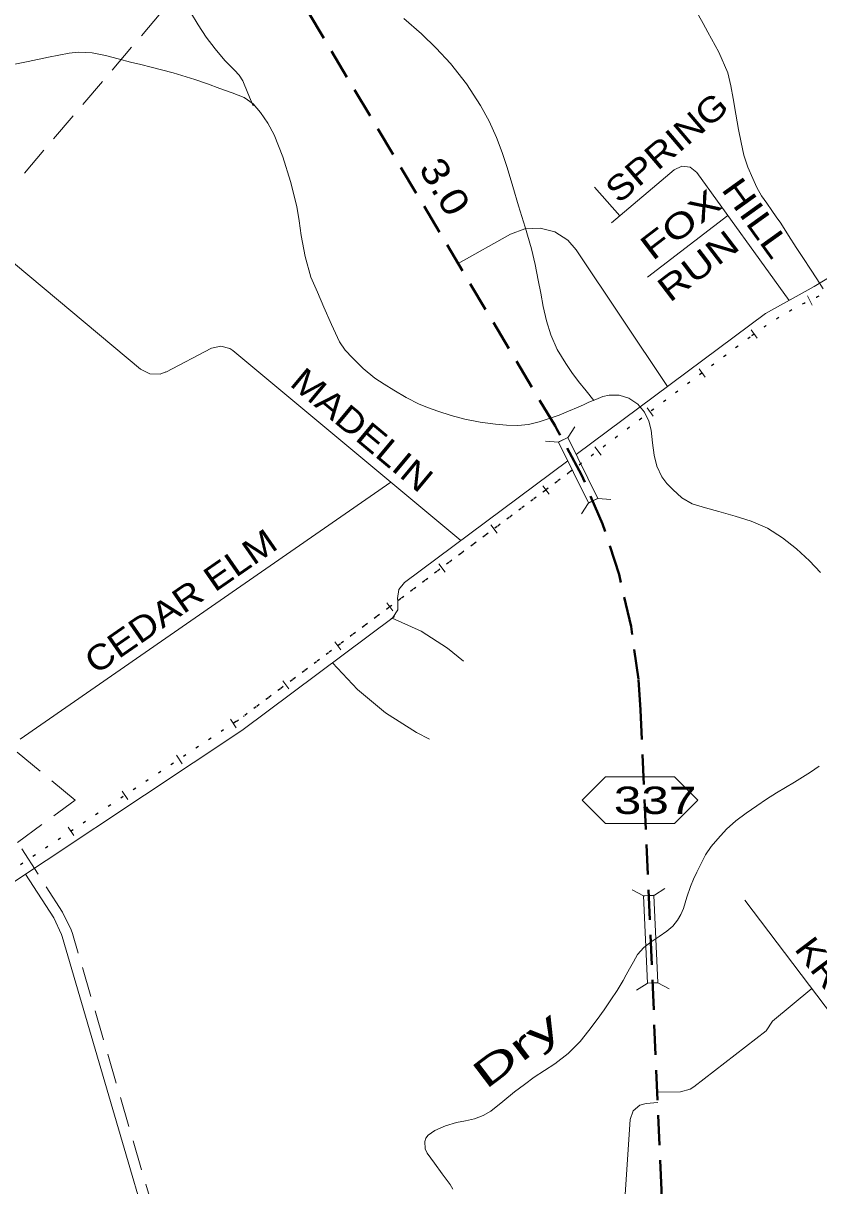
# Model space of a CAD drawing. Extents: x 3427609 to 3633543, y 2397145 to 2594380.
# Drawn here: x 3581732 to 3585775, y 2466809 to 2472722 of the extents above; entities that cross this region are included whole.
import ezdxf
from ezdxf.enums import TextEntityAlignment as Align

# ---------------------------------------------------------------- set-up
doc = ezdxf.new("R2010")
doc.units = 0
doc.header["$LTSCALE"] = 51
for name, pattern in [('DASH_DOUBLE_DOT', [9.2, 5, -1.2, 0.3, -1.2, 0.3, -1.2]), ('DOTTED', [1.5, 0.3, -1.2]), ('MEDIUM_DASHED', [4.5, 3, -1.5])]:
    doc.linetypes.add(name, pattern=pattern)
for name, color, linetype, lineweight in [('1', 7, 'Continuous', 13), ('10', 7, 'Continuous', 13), ('11', 7, 'Continuous', 13), ('18', 7, 'Continuous', 13), ('27', 7, 'Continuous', 13), ('37', 7, 'DASH_DOUBLE_DOT', 13), ('58', 7, 'MEDIUM_DASHED', 13), ('60', 7, 'Continuous', 13), ('8', 7, 'MEDIUM_DASHED', 40)]:
    doc.layers.add(name, color=color, linetype=linetype, lineweight=lineweight)
doc.layers.add('19', color=7, linetype='Continuous')
doc.layers.add('34', color=7, linetype='Continuous')

msp = doc.modelspace()

# ---------------------------------------------------------------- linework, layer by layer
at = {"layer": '10'}
msp.add_lwpolyline([(3585042.62, 2468888.46), (3585161.42, 2468769.66), (3585042.62, 2468650.86), (3584690.92, 2468650.86), (3584572.12, 2468769.66), (3584690.92, 2468888.46)], close=True, dxfattribs=at)
at = {"layer": '11'}
for points in [[(3584386.99, 2470595.99), (3584452.49, 2470591.5), (3584457.33, 2470593.89), (3584499.84, 2470614.85), (3584501.15, 2470616.82), (3584536.16, 2470669.55)], [(3584718.09, 2470300.25), (3584652.59, 2470304.74), (3584647.75, 2470302.36), (3584605.24, 2470281.39), (3584603.93, 2470279.42), (3584568.92, 2470226.7)], [(3584826.92, 2468314.56), (3584885.07, 2468284.08), (3584890.45, 2468284.31), (3584937.81, 2468286.39), (3584939.81, 2468287.67), (3584993.07, 2468321.84)], [(3585015.31, 2467811.27), (3584957.16, 2467841.75), (3584951.77, 2467841.52), (3584904.41, 2467839.45), (3584902.42, 2467838.17), (3584849.15, 2467803.99)]]:
    msp.add_lwpolyline(points, dxfattribs=at)
for points in [[(3584652.39, 2470305.31), (3584605.03, 2470281.96), (3584452.68, 2470590.94), (3584500.04, 2470614.28)], [(3584957.19, 2467842.53), (3584904.44, 2467840.22), (3584885.02, 2468283.31), (3584937.77, 2468285.62)]]:
    msp.add_lwpolyline(points, close=True, dxfattribs=at)
at = {"layer": '18'}
for p, q in [((3584763.83, 2471742.34), (3584634.71, 2471888.05)), ((3584903.99, 2471430.42), (3585313.89, 2471743.41)), ((3581715.25, 2469081.28), (3583600.08, 2470387.88)), ((3584897.31, 2467228.25), (3584957.49, 2467232.76))]:
    msp.add_line(p, q, dxfattribs=at)
for points in [[(3584542.17, 2470528.07), (3585504.29, 2471245.93), (3585752.82, 2471382.15), (3585872.58, 2471455.03), (3586546.51, 2472018.74)], [(3585624.38, 2471311.75), (3585156.13, 2471962.73), (3585156.11, 2471962.76), (3585122.2, 2471989.72), (3585079.19, 2471994.95), (3585039.79, 2471976.92), (3584721.02, 2471705.95)], [(3585005.88, 2470874.06), (3584541.91, 2471569.38), (3584499.09, 2471618.42), (3584433.72, 2471660.29), (3584358.73, 2471680.32), (3584281.19, 2471676.63), (3584208.43, 2471649.57), (3583942.13, 2471500.49)], [(3580752.48, 2470558.51), (3581573.71, 2471551.35), (3581598.43, 2471563.26), (3581620.15, 2471555.59), (3582328.44, 2470962.07), (3582375.13, 2470938.4), (3582427.47, 2470937.74), (3582456.01, 2470948.07)], [(3583956.41, 2470091.01), (3582797.11, 2471056.87), (3582782.04, 2471067.22), (3582735.37, 2471079.75), (3582688.33, 2471068.65), (3582456.02, 2470948.06)], [(3583602.46, 2469691.83), (3583611.02, 2469699.1), (3583634.9, 2469738.47), (3583636.13, 2469784.5), (3583634.23, 2469795.61), (3583641.22, 2469841.12), (3583669.84, 2469877.2), (3584499.29, 2470496.07)], [(3581350.93, 2468134.2), (3582843.34, 2469124.86), (3583618.42, 2469703.74)], [(3583969.94, 2469476.73), (3583888.89, 2469544.09), (3583753.87, 2469630.52), (3583607.47, 2469695.85)], [(3583795.9, 2469080.13), (3583729.84, 2469114.13), (3583573, 2469213.7), (3583430.29, 2469332.65), (3583304.09, 2469468.98)], [(3584700.87, 2464642.61), (3584680.63, 2464629.75), (3584615.55, 2464607.34), (3584546.74, 2464608.46), (3584482.42, 2464632.97), (3583137.23, 2465435.61), (3583123.76, 2465442.45), (3583073.26, 2465451.03), (3583024.29, 2465435.99), (3582897.69, 2465361.6), (3582886.72, 2465356.01), (3582838.14, 2465347.71), (3582791.28, 2465363), (3582756.94, 2465398.36), (3582669.88, 2465547.43), (3581930.31, 2468076.31), (3581926.83, 2468087.52), (3581886.7, 2468171.56), (3581742.66, 2468394.24)], [(3587585.49, 2465307.43), (3585930.42, 2467561.03), (3585399.52, 2468261.14)], [(3585140.75, 2467311.61), (3585507.33, 2467597.32), (3585539.51, 2467645.43), (3585739.97, 2467812.18)], [(3584955.17, 2467285.71), (3585071.72, 2467287.35), (3585122.36, 2467299.91), (3585140.75, 2467311.62)], [(3584752.87, 2466177.68), (3584816.71, 2467146.91), (3584831.36, 2467189.87), (3584865.58, 2467219.67), (3584897.3, 2467228.24)]]:
    msp.add_lwpolyline(points, dxfattribs=at)
at = {"layer": '27'}
for p, q in [((3585718.62, 2471334.79), (3585741.71, 2471287.88)), ((3585432.13, 2471162.15), (3585462.72, 2471119.74)), ((3585167.06, 2470963.81), (3585198.4, 2470921.97)), ((3584902.49, 2470765.57), (3584933.83, 2470723.72)), ((3584637.91, 2470567.33), (3584669.26, 2470525.48)), ((3584373.34, 2470369.08), (3584404.69, 2470327.24)), ((3584108.76, 2470170.83), (3584140.12, 2470128.99)), ((3583844.19, 2469972.58), (3583875.54, 2469930.75)), ((3583579.62, 2469774.34), (3583610.97, 2469732.5)), ((3583315.05, 2469576.09), (3583346.39, 2469534.26)), ((3583050.47, 2469377.85), (3583081.82, 2469336.02)), ((3582785.81, 2469182.25), (3582814.72, 2469138.7)), ((3582510.36, 2468999.42), (3582539.27, 2468955.86)), ((3582234.92, 2468816.58), (3582263.83, 2468773.02)), ((3581959.47, 2468633.74), (3581988.38, 2468590.18))]:
    msp.add_line(p, q, dxfattribs=at)
at = {"layer": '27', "linetype": 'DOTTED', "lineweight": 25}
for p, q in [((3585426.3, 2471125.92), (3582850.74, 2469196.05)), ((3585426.3, 2471125.92), (3584565.52, 2470480.93)), ((3584522.92, 2470449.01), (3582850.74, 2469196.05)), ((3582813.52, 2469169.78), (3576410.93, 2464919.81)), ((3582813.52, 2469169.78), (3576410.93, 2464919.81))]:
    msp.add_line(p, q, dxfattribs=at)
for centre, radius, start, end in [((3586563.71, 2469607.96), 1896.82, 114.56282, 126.84453), ((3586563.71, 2469607.96), 1896.82, 114.56282, 126.84453), ((3582371.83, 2469835.19), 798.66, 303.57604, 306.84432), ((3582371.83, 2469835.19), 798.66, 303.57604, 306.84432)]:
    msp.add_arc(centre, radius, start, end, dxfattribs=at)
at = {"layer": '37'}
for points in [[(3582900, 2472302.28), (3582873.55, 2472365.71), (3582847.1, 2472429.15), (3582829.42, 2472458.4), (3582805.67, 2472483.84), (3582755.53, 2472533.24), (3582707.47, 2472591.15), (3582661.1, 2472650.48), (3582620.9, 2472713.96), (3582582.32, 2472778.56)], [(3584631.47, 2470803.84), (3584592.75, 2470851.94), (3584554.03, 2470900.04), (3584520.6, 2470944.91), (3584489.1, 2470991.38), (3584446.35, 2471061.66), (3584412.65, 2471136.66), (3584390.83, 2471208.4), (3584374.52, 2471281.29), (3584362.24, 2471348.46), (3584349.77, 2471415.58), (3584334.39, 2471495.65), (3584315.34, 2471574.81), (3584282.49, 2471683.89), (3584249.54, 2471792.93), (3584220.12, 2471890.82), (3584190.71, 2471988.71), (3584165.69, 2472065.26), (3584137.93, 2472141.01), (3584100.58, 2472223.83), (3584055.91, 2472303.37), (3583984.36, 2472413.97), (3583903.05, 2472517.34), (3583831.08, 2472594.79), (3583755.23, 2472668.01), (3583666.31, 2472745.94)], [(3585797.45, 2471371.85), (3585765.5, 2471421.45), (3585733.69, 2471471.13), (3585697.08, 2471525.95), (3585660.51, 2471580.81), (3585621.56, 2471643.15), (3585581.8, 2471704.94), (3585559.48, 2471736.92), (3585537.13, 2471768.88), (3585510.72, 2471806.71), (3585484.34, 2471844.57), (3585460.46, 2471887.25), (3585440.58, 2471932.32), (3585415.25, 2471990.51), (3585394.99, 2472050.4), (3585380.16, 2472115.34), (3585367.66, 2472180.69), (3585353.73, 2472259.69), (3585339.85, 2472338.7), (3585328.89, 2472404.21), (3585313.85, 2472469.01), (3585267.33, 2472575.34), (3585211.24, 2472677.25), (3585187.45, 2472720.14), (3585164.87, 2472763.62)], [(3585784.11, 2469928.71), (3585727.56, 2469987.78), (3585661.93, 2470048.74), (3585590.89, 2470104.3), (3585514.6, 2470153), (3585432.33, 2470188.74), (3585350.16, 2470214.25), (3585267.77, 2470238.74), (3585199.4, 2470257.57), (3585131.12, 2470277.32), (3585079.21, 2470308.25), (3585033.48, 2470350.93), (3585002.92, 2470380.68), (3584976.94, 2470414.67), (3584952.62, 2470468.5), (3584938.07, 2470524.95), (3584930.94, 2470588.19), (3584924, 2470651.5), (3584910.93, 2470698.31), (3584889.42, 2470743.36), (3584855.39, 2470785.28), (3584810.3, 2470814.64), (3584760.71, 2470829.97), (3584710.15, 2470831.02), (3584678.14, 2470822.93), (3584642.6, 2470808.94), (3584607.35, 2470793.97), (3584579.86, 2470781.55), (3584552.32, 2470769.25), (3584503.99, 2470748.9), (3584455.32, 2470729.27), (3584405.34, 2470710.87), (3584354.27, 2470694.51), (3584299.99, 2470681.25), (3584245.01, 2470675.46), (3584188.17, 2470676.93), (3584131.35, 2470682.75), (3584053.55, 2470693.04), (3583976.46, 2470707.82), (3583907.66, 2470727.07), (3583839.77, 2470749.04), (3583791.44, 2470765.35), (3583744.11, 2470784.38), (3583678.57, 2470818.67), (3583614.81, 2470856.12), (3583566.22, 2470885.38), (3583518.72, 2470916.54), (3583459.36, 2470965.47), (3583404.71, 2471020.23), (3583367.97, 2471058.87), (3583338.61, 2471102.3), (3583298.97, 2471189.94), (3583260.34, 2471277.95), (3583226.9, 2471353.72), (3583194.34, 2471430.02), (3583163.99, 2471535.07), (3583144.47, 2471643.12), (3583133.76, 2471716.97), (3583122.13, 2471790.67), (3583089.79, 2471917.04), (3583050.47, 2472041.7), (3583029.83, 2472098.63), (3583006.29, 2472154.53), (3582975.04, 2472213.05), (3582937, 2472268.25), (3582899.92, 2472312.83), (3582853.84, 2472344.74), (3582792.86, 2472368.02), (3582731.6, 2472390.18), (3582667.94, 2472413.13), (3582604.08, 2472435.53), (3582493.29, 2472469.56), (3582381.19, 2472499.06), (3582328.85, 2472511.48), (3582276.47, 2472523.67), (3582213.54, 2472540.34), (3582150.48, 2472557.16), (3582081.42, 2472570.72), (3582011.46, 2472574.82), (3581965.43, 2472569.82), (3581860.79, 2472549.24), (3581756.24, 2472527.91), (3581672.66, 2472510.83)], [(3585777.44, 2468943.13), (3585734.19, 2468912.78), (3585693.22, 2468886.67), (3585651.91, 2468861.16), (3585606.13, 2468834.03), (3585560.43, 2468806.75), (3585509.89, 2468774.63), (3585459.9, 2468741.63), (3585406.38, 2468704.83), (3585354.26, 2468665.84), (3585306.18, 2468622.35), (3585262.11, 2468574.44), (3585228.88, 2468535.17), (3585200.14, 2468492.8), (3585176.89, 2468448.58), (3585155.47, 2468403.55), (3585139.2, 2468367.76), (3585123.71, 2468331.67), (3585105.01, 2468276.14), (3585087.35, 2468220.1), (3585074.53, 2468189.39), (3585058.01, 2468160.16), (3585032.99, 2468129.71), (3585003.54, 2468103.75)], [(3585003.54, 2468103.75), (3584963.78, 2468076.52), (3584923.94, 2468049.54), (3584885.44, 2468020.23), (3584853.75, 2467984.93), (3584832.96, 2467948.39), (3584812.78, 2467911.59), (3584796.84, 2467882.23), (3584780.78, 2467852.93), (3584750.96, 2467802.92), (3584719.11, 2467754.12), (3584684.73, 2467704.37), (3584649.53, 2467655.18), (3584607.43, 2467598.19), (3584563.01, 2467542.75), (3584502.27, 2467482.12), (3584434.25, 2467429.58), (3584381.09, 2467395.93), (3584328.49, 2467361.72), (3584278.81, 2467324.1), (3584229.46, 2467286.05), (3584169.07, 2467237.45), (3584108.35, 2467188.87), (3584068.85, 2467165.69), (3584025.86, 2467149.14), (3583980.08, 2467139.02), (3583933.77, 2467130.38), (3583877.19, 2467113.86), (3583823.46, 2467089.82), (3583789.67, 2467065.82), (3583778.26, 2467051.44), (3583772.21, 2467033.88), (3583774.29, 2466996.14), (3583784.64, 2466974.6), (3583803.56, 2466949.19), (3583822.48, 2466923.75), (3583861.78, 2466869.73), (3583900.92, 2466815.47), (3583915.1, 2466791.55)]]:
    msp.add_lwpolyline(points, dxfattribs=at)
at = {"layer": '58'}
msp.add_lwpolyline([(3582803.5, 2465425.55), (3582719.77, 2465568.91), (3581982.05, 2468091.45), (3581975.76, 2468111.12), (3581931.97, 2468200.84), (3581702.9, 2468554.96), (3581995.15, 2468770.95), (3580250.84, 2470210.99), (3582521.91, 2472881.59), (3582003.17, 2473827.86)], dxfattribs=at)
at = {"layer": '8'}
for points in [[(3584440.77, 2470664), (3584434.71, 2470674.17), (3582549.78, 2473836.17), (3582473.57, 2473978.43), (3582395.8, 2474168.86), (3582340.71, 2474367.05), (3582309.07, 2474570.3), (3582301.29, 2474775.85), (3582317.49, 2474980.9), (3582357.44, 2475182.68), (3582420.61, 2475378.44), (3582506.13, 2475565.52), (3582612.84, 2475741.37), (3582739.29, 2475903.61), (3582883.76, 2476050.04), (3583325.81, 2476417.83)], [(3584925.26, 2463392.92), (3584926.14, 2463402.85), (3584978.26, 2463986), (3585008.16, 2464848.04), (3584976.03, 2466786.37), (3584870.01, 2469228.99), (3584859.11, 2469385.77), (3584821.46, 2469654.29), (3584760.22, 2469918.43), (3584675.87, 2470176.12), (3584569.08, 2470425.36), (3584446.06, 2470654.17), (3584440.77, 2470664)]]:
    msp.add_lwpolyline(points, dxfattribs=at)

# ---------------------------------------------------------------- texts
at = {"layer": '1', "width": 1.35}
msp.add_text('337', height=139.3, dxfattribs=at).set_placement((3584943.44, 2468699.95), align=Align.CENTER)
at = {"layer": '19', "width": 1.15}
msp.add_text('SPRING', height=126.7, rotation=40.365, dxfattribs=at).set_placement((3584759.03, 2471800.53))
at = {"layer": '19'}
for s, rotation, width, p in [('HILL', 305.727, 1.25, (3585407.02, 2471695.18)), ('FOX', 37.365, 1.3, (3585110.65, 2471647.9)), ('RUN', 37.365, 1.25, (3585200.27, 2471437.52)), ('MADELIN', 320.201, 1.15, (3583413.43, 2470605.13)), ('CEDAR ELM', 34.731, 1.15, (3582567.81, 2469730.01)), ('KRUGER', 307.174, 1.15, (3585899.06, 2467680.92))]:
    msp.add_text(s, height=126.7, rotation=rotation, dxfattribs=dict(at, width=width)).set_placement(p, align=Align.CENTER)
at = {"layer": '34', "width": 1.7}
msp.add_text('Dry', height=139.9, rotation=37.193, dxfattribs=at).set_placement((3584279.74, 2467445.17), align=Align.CENTER)
at = {"layer": '60', "width": 1.15}
msp.add_text('3.0', height=139.3, rotation=300.8, dxfattribs=at).set_placement((3583815.11, 2471855.09), align=Align.CENTER)

doc.saveas('drawing.dxf')
